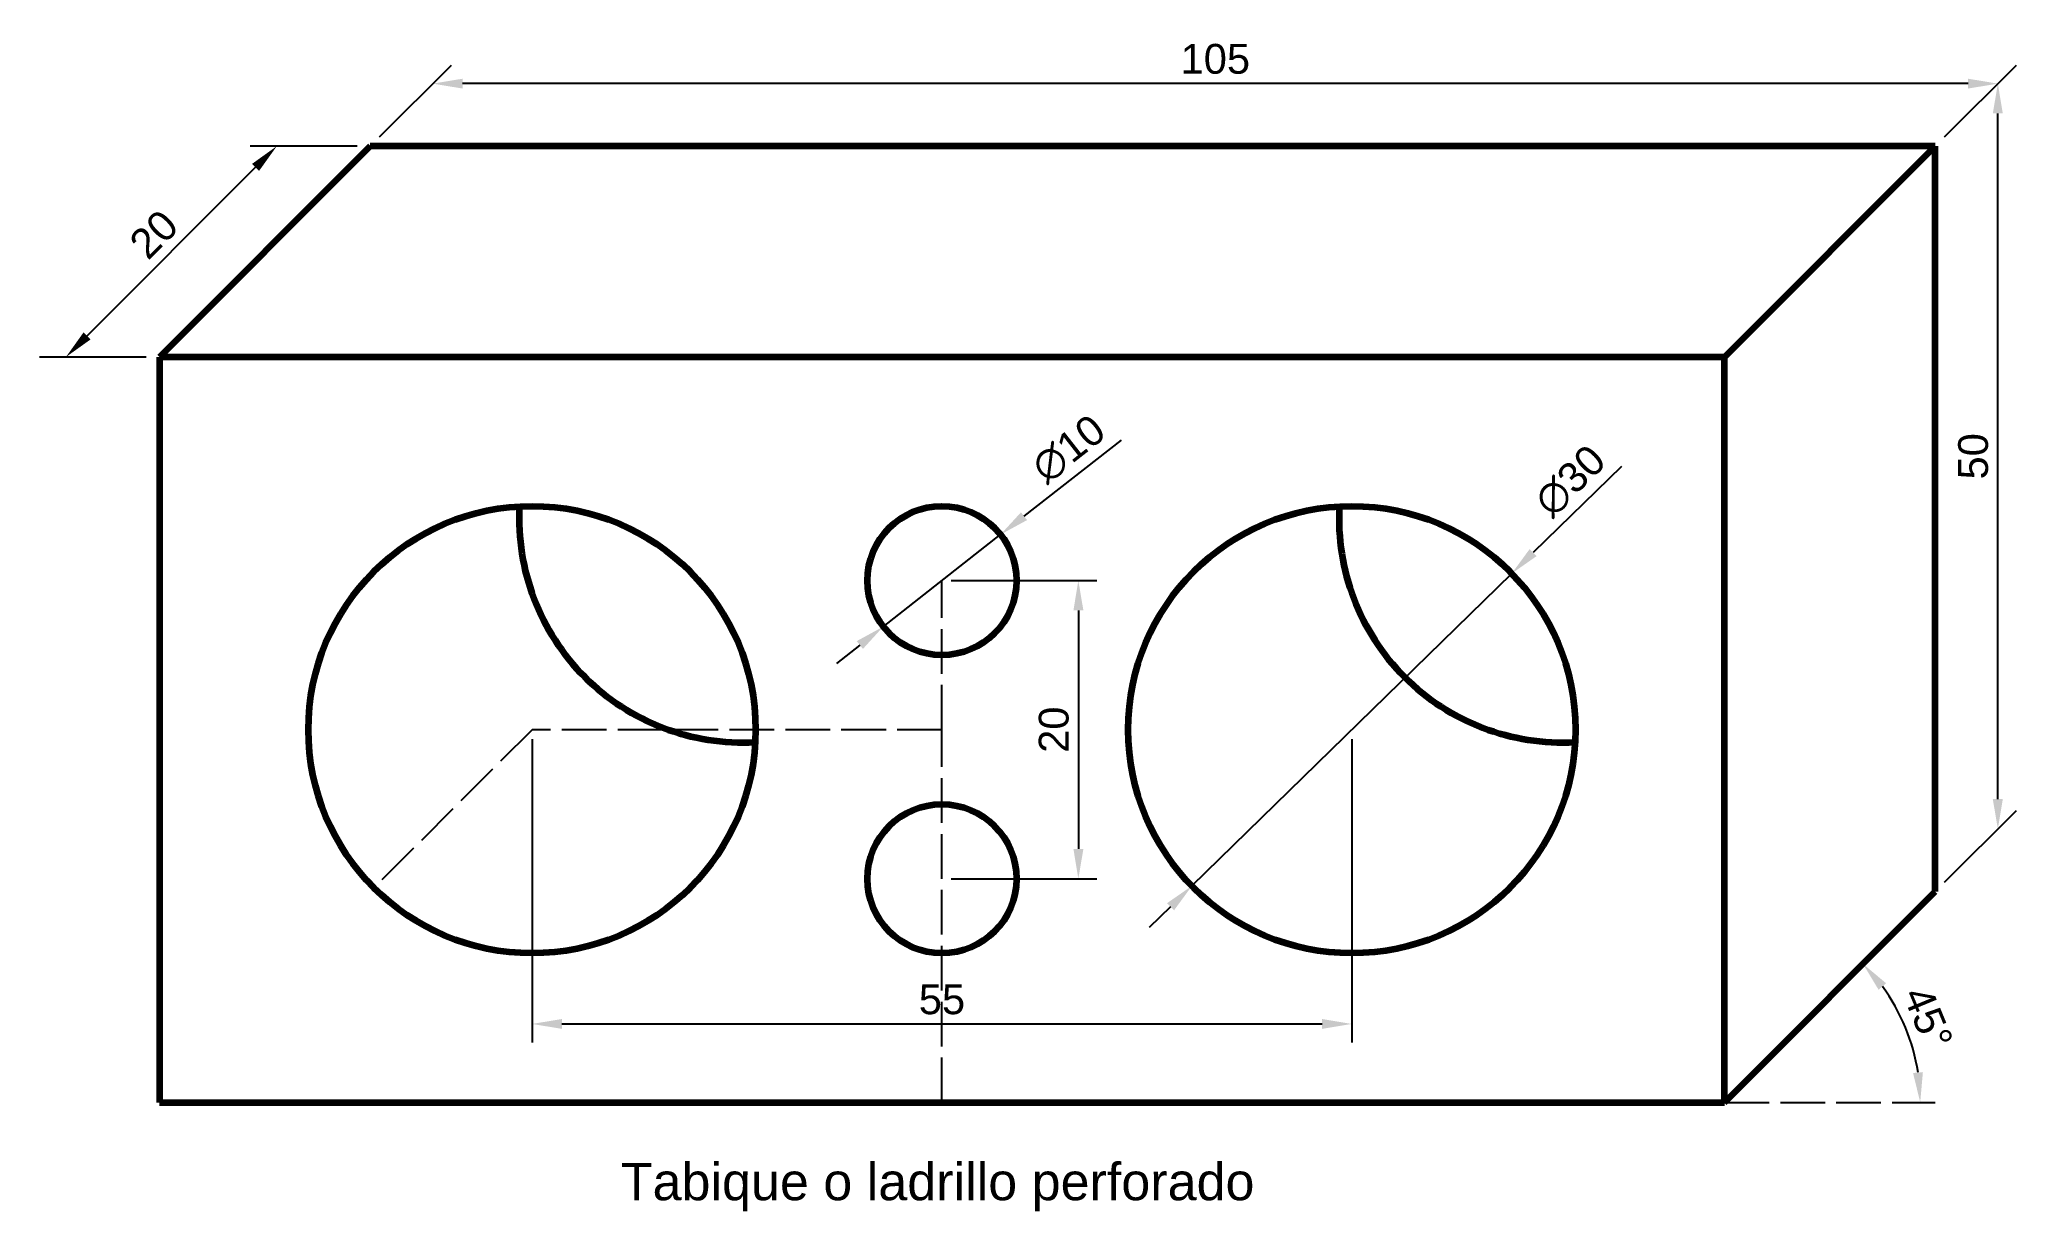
# Model space of a CAD drawing. Header units: millimetres. Extents: x 30 to 163, y 5 to 84.
import ezdxf

# ---------------------------------------------------------------- set-up
doc = ezdxf.new("R2010")
doc.units = ezdxf.units.MM
doc.header["$LTSCALE"] = 0.25
doc.header["$PDMODE"] = 34
doc.header["$PDSIZE"] = 2
doc.linetypes.add('ACAD_ISO02W100', pattern=[15, 12, -3])
doc.layers.add('0-Dimension', color=92, linetype='Continuous')
doc.layers.add('0-Sketch', color=32, linetype='ACAD_ISO02W100')
doc.layers.add('0-Object', color=7, linetype='Continuous', lineweight=100)
doc.layers.add('0-Text', color=4, linetype='Continuous', lineweight=20)
doc.styles.get("Standard").update_dxf_attribs({"font": 'arial.ttf'})
doc.dimstyles.new('ISO-25', dxfattribs={"dimtxt": 2, "dimasz": 2, "dimexe": 1.25, "dimexo": 0.625, "dimtad": 1, "dimtxsty": 'Standard', "dimcen": 0, "dimadec": 0, "dimazin": 0, "dimtfac": 1, "dimtmove": 0, "dimatfit": 3, "dimfxl": 1, "dimarcsym": 0})

# ---------------------------------------------------------------- blocks, each defined once
blk = doc.blocks.new('*D2')
at = {"layer": '0-Dimension', "color": 0, "lineweight": -2, "transparency": 16777216}
blk.add_arc((143.15, 12.35), 13.14, 8.7318, 36.2682, dxfattribs=at)
at = {"layer": '0-Dimension', "color": 0, "transparency": 16777216}
for points in [[(153.49, 19.9), (153.99, 20.34), (152.44, 21.64)], [(156.46, 14.37), (155.8, 14.32), (156.28, 12.35)]]:
    blk.add_solid(points, dxfattribs=at)
at = {"layer": 'Defpoints', "color": 0, "transparency": 16777216}
for p in [(157.29, 26.49), (155.84, 15.75), (143.15, 12.35), (143.15, 12.35), (157.29, 12.35)]:
    blk.add_point(p, dxfattribs=at)
at = {"layer": '0-Dimension', "color": 0, "transparency": 16777216, "insert": (156.8, 18.01), "char_height": 2, "attachment_point": 5, "rotation": 292.5}
blk.add_mtext('45°', dxfattribs=at)
blk = doc.blocks.new('*D3')
at = {"layer": '0-Dimension', "color": 0, "lineweight": -2, "transparency": 16777216}
for p, q in [((157.91, 77.12), (162.74, 81.94)), ((161.49, 32.69), (161.49, 78.69)), ((157.91, 27.12), (162.74, 31.94))]:
    blk.add_line(p, q, dxfattribs=at)
at = {"layer": '0-Dimension', "color": 0, "transparency": 16777216}
for points in [[(161.15, 78.69), (161.82, 78.69), (161.49, 80.69)], [(161.15, 32.69), (161.82, 32.69), (161.49, 30.69)]]:
    blk.add_solid(points, dxfattribs=at)
at = {"layer": 'Defpoints', "color": 0, "transparency": 16777216}
for p in [(161.49, 80.69), (157.29, 76.49), (157.29, 26.49)]:
    blk.add_point(p, dxfattribs=at)
at = {"layer": '0-Dimension', "color": 0, "transparency": 16777216, "insert": (159.84, 55.69), "char_height": 2, "attachment_point": 5, "rotation": 90}
blk.add_mtext('50', dxfattribs=at)
blk = doc.blocks.new('*D4')
at = {"layer": '0-Dimension', "color": 0, "lineweight": -2, "transparency": 16777216}
for p, q in [((52.91, 77.12), (57.74, 81.94)), ((157.91, 77.12), (162.74, 81.94)), ((159.49, 80.69), (58.49, 80.69))]:
    blk.add_line(p, q, dxfattribs=at)
at = {"layer": '0-Dimension', "color": 0, "transparency": 16777216}
for points in [[(58.49, 81.02), (58.49, 80.36), (56.49, 80.69)], [(159.49, 81.02), (159.49, 80.36), (161.49, 80.69)]]:
    blk.add_solid(points, dxfattribs=at)
at = {"layer": 'Defpoints', "color": 0, "transparency": 16777216}
for p in [(56.49, 80.69), (52.29, 76.49), (157.29, 76.49)]:
    blk.add_point(p, dxfattribs=at)
at = {"layer": '0-Dimension', "color": 0, "transparency": 16777216, "insert": (108.99, 82.34), "char_height": 2, "attachment_point": 5}
blk.add_mtext('105', dxfattribs=at)
blk = doc.blocks.new('*D5')
at = {"layer": '0-Dimension', "color": 0, "lineweight": -2, "transparency": 16777216}
for p, q in [((63.15, 36.72), (63.15, 16.36)), ((118.15, 36.72), (118.15, 16.36)), ((65.15, 17.61), (116.15, 17.61))]:
    blk.add_line(p, q, dxfattribs=at)
at = {"layer": '0-Dimension', "color": 0, "transparency": 16777216}
for points in [[(65.15, 17.94), (65.15, 17.28), (63.15, 17.61)], [(116.15, 17.94), (116.15, 17.28), (118.15, 17.61)]]:
    blk.add_solid(points, dxfattribs=at)
at = {"layer": 'Defpoints', "color": 0, "transparency": 16777216}
for p in [(63.15, 37.35), (118.15, 37.35), (118.15, 17.61)]:
    blk.add_point(p, dxfattribs=at)
at = {"layer": '0-Dimension', "color": 0, "transparency": 16777216, "insert": (90.65, 19.25), "char_height": 2, "attachment_point": 5}
blk.add_mtext('55', dxfattribs=at)
blk = doc.blocks.new('*D6')
at = {"layer": '0-Dimension', "color": 0, "lineweight": -2, "transparency": 16777216}
for p, q in [((91.27, 47.35), (101.05, 47.35)), ((99.8, 45.35), (99.8, 29.35)), ((91.27, 27.35), (101.05, 27.35))]:
    blk.add_line(p, q, dxfattribs=at)
at = {"layer": '0-Dimension', "color": 0, "transparency": 16777216}
for points in [[(99.47, 45.35), (100.14, 45.35), (99.8, 47.35)], [(99.47, 29.35), (100.14, 29.35), (99.8, 27.35)]]:
    blk.add_solid(points, dxfattribs=at)
at = {"layer": 'Defpoints', "color": 0, "transparency": 16777216}
for p in [(90.65, 47.35), (90.65, 27.35), (99.8, 27.35)]:
    blk.add_point(p, dxfattribs=at)
at = {"layer": '0-Dimension', "color": 0, "transparency": 16777216, "insert": (98.16, 37.35), "char_height": 2, "attachment_point": 5, "rotation": 90}
blk.add_mtext('20', dxfattribs=at)
blk = doc.blocks.new('*D7')
at = {"layer": '0-Dimension', "color": 0, "lineweight": -2, "transparency": 16777216}
for p, q in [((102.67, 56.78), (96.15, 51.67)), ((86.71, 44.26), (94.58, 50.44)), ((85.14, 43.03), (83.57, 41.79))]:
    blk.add_line(p, q, dxfattribs=at)
at = {"layer": '0-Dimension', "color": 0, "transparency": 16777216}
for points in [[(95.95, 51.93), (96.36, 51.41), (94.58, 50.44)], [(84.93, 43.29), (85.35, 42.77), (86.71, 44.26)]]:
    blk.add_solid(points, dxfattribs=at)
at = {"layer": 'Defpoints', "color": 0, "transparency": 16777216}
for p in [(94.58, 50.44), (86.71, 44.26)]:
    blk.add_point(p, dxfattribs=at)
at = {"layer": '0-Dimension', "color": 0, "transparency": 16777216, "insert": (99.15, 56.18), "char_height": 2, "attachment_point": 5, "rotation": 38.1176}
blk.add_mtext('∅10', dxfattribs=at)
blk = doc.blocks.new('*D8')
at = {"layer": '0-Dimension', "color": 0, "lineweight": -2, "transparency": 16777216}
for p, q in [((136.24, 55.01), (130.31, 49.23)), ((107.42, 26.87), (128.88, 47.83)), ((105.98, 25.47), (104.55, 24.08))]:
    blk.add_line(p, q, dxfattribs=at)
at = {"layer": '0-Dimension', "color": 0, "transparency": 16777216}
for points in [[(130.08, 49.47), (130.54, 48.99), (128.88, 47.83)], [(105.75, 25.71), (106.22, 25.23), (107.42, 26.87)]]:
    blk.add_solid(points, dxfattribs=at)
at = {"layer": 'Defpoints', "color": 0, "transparency": 16777216}
for p in [(128.88, 47.83), (107.42, 26.87)]:
    blk.add_point(p, dxfattribs=at)
at = {"layer": '0-Dimension', "color": 0, "transparency": 16777216, "insert": (132.8, 54.04), "char_height": 2, "attachment_point": 5, "rotation": 44.3192}
blk.add_mtext('∅30', dxfattribs=at)
blk = doc.blocks.new('*D9')
at = {"layer": '0-Dimension', "color": 0, "lineweight": -2, "transparency": 16777216}
for p, q in [((51.41, 76.49), (44.25, 76.49)), ((44.6, 75.08), (33.29, 63.76)), ((37.26, 62.35), (30.11, 62.35))]:
    blk.add_line(p, q, dxfattribs=at)
at = {"layer": '0-Dimension', "color": 0, "transparency": 16777216}
for points in [[(44.37, 75.31), (44.84, 74.84), (46.02, 76.49)], [(33.06, 64), (33.53, 63.53), (31.88, 62.35)]]:
    blk.add_solid(points, dxfattribs=at)
at = {"layer": 'Defpoints', "color": 0, "transparency": 16777216}
for p in [(52.29, 76.49), (31.88, 62.35), (38.15, 62.35)]:
    blk.add_point(p, dxfattribs=at)
at = {"layer": '0-Dimension', "color": 0, "transparency": 16777216, "insert": (37.78, 70.58), "char_height": 2, "attachment_point": 5, "rotation": 45}
blk.add_mtext('20', dxfattribs=at)

msp = doc.modelspace()

# ---------------------------------------------------------------- linework, layer by layer
at = {"layer": '0-Object'}
for p, q in [((52.29, 76.492), (38.148, 62.35)), ((157.29, 76.492), (52.29, 76.492)), ((157.29, 76.492), (143.148, 62.35)), ((157.29, 26.492), (157.29, 76.492)), ((143.148, 62.35), (38.148, 62.35)), ((38.148, 62.35), (38.148, 12.35)), ((143.148, 12.35), (143.148, 62.35)), ((143.148, 12.35), (157.29, 26.492)), ((38.148, 12.35), (143.148, 12.35))]:
    msp.add_line(p, q, dxfattribs=at)
for centre, radius in [((63.148, 37.35), 15), ((90.648, 47.35), 5), ((118.148, 37.35), 15), ((90.648, 27.35), 5)]:
    msp.add_circle(centre, radius, dxfattribs=at)
for centre in [(77.29, 51.492), (132.29, 51.492)]:
    msp.add_arc(centre, 15, 176.81031, 273.18969, dxfattribs=at)
at = {"layer": '0-Sketch'}
for p, q in [((90.648, 37.35), (90.648, 47.35)), ((63.148, 37.35), (52.541, 26.743)), ((90.648, 37.35), (63.148, 37.35)), ((90.648, 12.35), (90.648, 37.35)), ((143.148, 12.35), (157.29, 12.35))]:
    msp.add_line(p, q, dxfattribs=at)

# ---------------------------------------------------------------- texts
at = {"layer": '0-Text', "insert": (62.216, 8.285), "char_height": 2.5, "attachment_point": 1}
msp.add_mtext_dynamic_manual_height_columns('\\pxqc;Tabique o ladrillo perforado', width=56.28733, gutter_width=12.5, heights=[0], dxfattribs=at)

# ---------------------------------------------------------------- dimensions: what is measured, and where the dimension line sits
at = {"layer": '0-Dimension'}
dim = msp.add_linear_dim(base=(56.487, 80.689), p1=(157.29, 76.492), p2=(52.29, 76.492), dimstyle='ISO-25', dxfattribs=at)
dim.commit()
dim.dimension.update_dxf_attribs({"geometry": '*D4', "text_midpoint": (108.987, 82.336)})
for base, p1, p2, picture, middle in [((161.487, 80.689), (157.29, 26.492), (157.29, 76.492), '*D3', (159.841, 55.689)), ((99.805, 27.35), (90.648, 47.35), (90.648, 27.35), '*D6', (98.158, 37.35))]:
    dim = msp.add_linear_dim(base=base, p1=p1, p2=p2, angle=90, dimstyle='ISO-25', dxfattribs=at)
    dim.commit()
    dim.dimension.update_dxf_attribs({"geometry": picture, "text_midpoint": middle})
dim = msp.add_aligned_dim(p1=(52.29, 76.492), p2=(38.148, 62.35), distance=-4.434, dimstyle='ISO-25', dxfattribs=at)
dim.commit()
dim.dimension.update_dxf_attribs({"geometry": '*D9', "text_midpoint": (37.784, 70.585)})
for p1, p2, picture, middle in [((86.714, 44.263), (94.581, 50.436), '*D7', (99.15, 56.184)), ((107.416, 26.87), (128.879, 47.829), '*D8', (132.8, 54.037))]:
    dim = msp.add_diameter_dim_2p(p1=p1, p2=p2, dimstyle='ISO-25', dxfattribs=at)
    dim.commit()
    dim.dimension.update_dxf_attribs({"geometry": picture, "text_midpoint": middle})
dim = msp.add_linear_dim(base=(118.148, 17.609), p1=(63.148, 37.35), p2=(118.148, 37.35), dimstyle='ISO-25', dxfattribs=at)
dim.commit()
dim.dimension.update_dxf_attribs({"geometry": '*D5', "text_midpoint": (90.648, 17.609), "dimtype": 160})
dim = msp.add_angular_dim_2l(base=(155.836, 15.75), line1=((143.148, 12.35), (157.29, 12.35)), line2=((143.148, 12.35), (157.29, 26.492)), dimstyle='ISO-25', dxfattribs=at)
dim.commit()
dim.dimension.update_dxf_attribs({"geometry": '*D2', "text_midpoint": (156.801, 18.005)})

doc.saveas('drawing.dxf')
